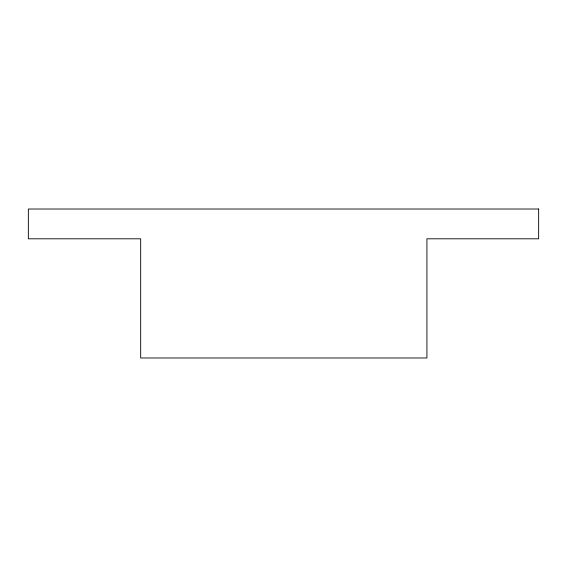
<?xml version="1.0" encoding="UTF-8"?>
<svg xmlns="http://www.w3.org/2000/svg" width="567" height="567" viewBox="0 0 567 567"><rect width="100%" height="100%" fill="white"/><g stroke="black" fill="none" stroke-linecap="round" stroke-linejoin="round"><path stroke-width="0.85" d="M538.65 209.017L28.35 209.017L28.35 238.806L140.68 238.806L140.68 357.983L426.923 357.983L426.923 238.806L538.65 238.806L538.65 209.017"/></g></svg>
